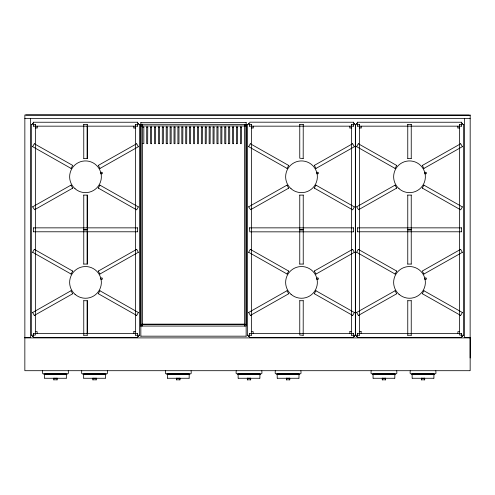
<?xml version="1.0" encoding="UTF-8"?>
<svg xmlns="http://www.w3.org/2000/svg" width="495" height="495" viewBox="0 0 495 495"><rect width="100%" height="100%" fill="white"/><g stroke="black" fill="none" stroke-linecap="round" stroke-linejoin="round"><path stroke-width="0.74" d="M87.238 300.663L87.238 335.313M87.238 264.126L87.238 229.94M87.238 195.049L87.238 229.699M87.238 158.511L87.238 124.325M140.951 326.075L140.951 324.324M140.951 124.257L246.052 124.387L246.052 126.008L140.951 126.008M470.157 357.984L470.157 337.856M42.52 373.032L42.644 370.805M81.607 373.032L81.731 370.805M165.355 373.032L165.478 370.805M236.078 373.032L236.202 370.805M275.158 373.032L275.282 370.805M371.009 373.032L371.132 370.805M410.089 373.032L410.213 370.805M31.34 124.325L31.34 335.313M32.404 123.645L32.404 123.249M33.481 122.185L33.481 126.219M37.156 128.001L37.156 126.25M33.481 227.799L33.481 231.839M24.843 337.856L24.843 370.699L469.922 370.699M30.412 337.652L30.412 118.355M33.481 333.42L33.481 337.454M83.76 124.325L83.76 158.511M83.76 195.049L83.76 229.699M83.76 229.94L83.76 264.126M83.76 300.663L83.76 335.313M135.618 124.325L135.618 335.313M137.517 126.219L137.517 122.185M140.846 122.475L140.846 336.229M140.97 124.282L140.951 325.945M147.745 127.029L147.665 143.711L146.693 143.63L146.693 127.029M151.643 143.711L150.598 143.63L150.598 127.029M155.548 127.029L155.473 143.711L154.496 143.63L154.496 127.029M151.631 143.699L151.643 127.029M159.452 143.711L158.4 143.63L158.4 127.029M137.517 231.839L137.517 227.799M162.304 127.029L162.304 143.711M159.44 143.699L159.452 127.029M167.261 143.711L166.209 143.63L166.209 127.029M170.113 127.029L170.113 143.711M167.242 143.699L167.261 127.029M175.069 127.029L174.989 143.711L174.017 143.63L174.017 127.029M177.915 127.029L177.915 143.711M133.836 331.638L133.836 333.389M182.872 127.029L182.791 143.711L181.82 143.63L181.82 127.029M137.517 337.454L137.517 333.42M138.588 336.39L138.588 335.994M186.776 127.029L186.695 143.711L185.724 143.63L185.724 127.029M139.652 335.313L139.652 124.325M190.68 127.029L190.6 143.711L189.628 143.63L189.628 127.029M194.585 127.029L194.504 143.711L193.533 143.63L193.533 127.029M198.489 127.029L198.408 143.711L197.437 143.63L197.437 127.029M202.387 127.029L202.313 143.711L201.341 143.63L201.341 127.029M206.291 127.029L206.217 143.711L205.239 143.63L205.239 127.029M210.196 127.029L210.115 143.711L209.144 143.63L209.144 127.029M214.1 127.029L214.019 143.711L213.048 143.63L213.048 127.029M218.004 143.711L216.952 143.63L216.952 127.029M221.909 127.029L221.828 143.711L220.857 143.63L220.857 127.029M217.992 143.699L218.004 127.029M225.813 143.711L224.761 143.63L224.761 127.029M228.665 127.029L228.665 143.711M225.794 143.699L225.813 127.029M233.615 143.711L232.563 143.63L232.563 127.029M236.468 127.029L236.468 143.711M233.603 143.699L233.615 127.029M241.424 127.029L241.343 143.711L240.372 143.63L240.372 127.029M247.345 124.325L247.345 335.313M248.41 123.645L248.41 123.249M253.162 128.001L253.162 126.25M249.486 227.799L249.777 231.839L353.517 231.839M246.151 336.229L246.151 122.475M249.486 333.42L249.486 337.454M251.38 335.313L251.38 124.325M299.76 124.325L299.76 158.214L303.237 158.511M303.188 158.456L303.237 124.325M299.76 195.049L299.76 229.699M299.76 229.94L299.76 264.126M303.237 229.699L303.237 195.049M303.237 264.126L303.237 229.94M299.76 300.663L299.76 335.016L303.237 335.313M303.188 335.257L303.237 300.663M351.623 124.325L351.623 335.313M353.517 126.219L353.517 122.185M355.348 124.325L355.348 335.313M356.412 123.645L356.412 123.249M357.483 122.185L357.483 126.219M361.164 128.001L361.164 126.25M353.461 231.784L353.517 227.799M357.483 227.799L357.483 231.839M349.841 331.638L349.841 333.389M353.517 337.454L353.517 333.42M354.593 336.39L354.593 335.994M357.483 333.42L357.483 337.454M359.382 335.313L359.382 124.325M407.762 124.325L407.762 158.511M411.24 158.511L411.24 124.325M407.762 195.049L407.762 229.699M407.762 229.94L407.762 264.126M411.24 229.699L411.24 195.049M411.24 264.126L411.24 229.94M407.762 300.663L407.762 335.313M411.24 335.313L411.24 300.663M459.626 124.325L459.626 335.016L463.66 335.313M461.519 126.219L461.519 122.185M461.519 231.839L461.519 227.799M461.519 337.454L461.519 333.42M462.596 336.39L462.596 335.994M463.605 335.257L463.66 124.325M470.139 337.652L470.182 114.964M470.157 370.47L470.157 338.091M34.322 315.488L32.608 312.463M32.608 206.842L71.039 185.099M99.953 168.461L138.383 146.712M32.682 312.481L71.039 290.714M99.953 274.075L98.239 271.05M138.315 146.693L136.676 143.686M138.383 252.332L136.676 249.307M250.322 315.488L288.758 293.739M248.614 206.842L287.044 185.099M315.959 168.461L354.389 146.712M248.614 312.463L287.044 290.714M315.959 274.075L354.389 252.332M314.245 165.435L352.675 143.686M314.245 271.05L352.675 249.307M358.324 315.488L396.501 293.888M396.761 188.125L395.047 185.099M423.961 168.461L422.247 165.435M396.687 293.721L395.047 290.714M423.961 274.075L422.247 271.05L460.678 249.307M462.392 146.712L460.678 143.686M32.608 146.712L34.322 143.686M32.608 252.332L34.322 249.307M72.753 271.05L71.039 274.075M98.239 188.125L99.953 185.099M98.239 293.739L99.953 290.714M138.383 206.842L136.676 209.868L98.313 188.1M138.383 312.463L136.676 315.488M248.614 146.712L250.322 143.686M248.614 252.332L250.322 249.307M288.758 165.435L287.044 168.461M288.758 271.05L287.044 274.075M314.245 188.125L315.959 185.099M356.617 146.712L358.324 143.686M314.245 293.739L315.959 290.714M354.389 206.842L352.675 209.868L314.319 188.1M356.617 252.332L358.324 249.307M396.761 165.435L395.047 168.461M354.389 312.463L352.675 315.488M396.761 271.05L395.047 274.075M422.247 188.125L423.961 185.099M422.247 293.739L423.961 290.714M462.392 206.842L460.678 209.868L422.322 188.1M462.392 312.463L460.678 315.488M71.039 168.461L72.753 165.435L34.341 143.76M24.818 118.552L470.151 118.522M31.395 335.257L35.374 335.016L35.374 124.325M133.836 128.001L135.593 128.001M138.198 123.249L138.588 123.249M142.789 143.63L143.841 143.63L143.841 127.029M162.317 143.699L163.356 143.63L163.356 127.029M170.193 143.711L171.165 143.63L171.165 127.029M177.996 143.711L178.967 143.63L178.967 127.029M228.74 143.711L229.711 143.63L229.711 127.029M24.861 337.652L24.849 114.995L470.139 115.267M236.548 143.711L237.52 143.63L237.52 127.029M32.404 336.39L32.8 336.39M249.486 126.219L249.777 122.185L353.461 122.24M53.788 379.913L53.875 379.826A2.011 1.423 -90 0 1 53.875 378.236L53.788 378.155M57.129 379.913L57.043 379.826A2.011 1.423 -90 0 0 57.043 378.236L57.129 378.155M92.868 379.913L92.955 379.826A2.011 1.423 -90 0 1 92.955 378.236L92.868 378.155M96.209 379.913L96.129 379.826A2.011 1.423 -90 0 0 96.129 378.236L96.209 378.155M349.841 128.001L351.592 128.001M354.197 123.249L354.593 123.249M359.327 335.257L355.602 335.257L355.602 124.381L359.327 124.381M176.622 379.913L176.703 379.826A2.011 1.423 -90 0 1 176.703 378.236L176.622 378.155M179.963 379.913L179.877 379.826A2.011 1.423 -90 0 0 179.877 378.236L179.963 378.155M140.97 324.349L246.052 324.324M469.186 115.032L25.814 115.032M248.41 336.39L248.806 336.39M457.844 128.001L459.595 128.001M462.2 123.249L462.596 123.249M247.339 379.913L247.426 379.826A2.011 1.423 -90 0 1 247.426 378.236L247.339 378.155M250.68 379.913L250.6 379.826A2.011 1.423 -90 0 0 250.6 378.236L250.68 378.155M286.426 379.913L286.512 379.826A2.011 1.423 -90 0 1 286.512 378.236L286.426 378.155M289.767 379.913L289.68 379.826A2.011 1.423 -90 0 0 289.68 378.236L289.767 378.155M356.412 336.39L356.802 336.39M359.407 331.638L361.164 331.638M382.27 379.913L382.357 379.826A2.011 1.423 -90 0 1 382.357 378.236L382.27 378.155M385.611 379.913L385.525 379.826A2.011 1.423 -90 0 0 385.525 378.236L385.611 378.155M421.356 379.913L421.437 379.826A2.011 1.423 -90 0 1 421.437 378.236L421.356 378.155M464.588 337.652L464.588 118.355M424.698 379.913L424.611 379.826A2.011 1.423 -90 0 0 424.611 378.236L424.698 378.155M356.617 312.463L395.029 290.788M72.753 188.125L34.576 209.725L32.682 206.867M98.239 165.435L136.651 143.76M72.753 293.739L34.341 315.414M98.313 271.074L136.651 249.381M138.315 252.308L99.971 274.001M288.758 188.125L250.581 209.725L248.688 206.867M356.617 206.842L395.029 185.173M396.687 188.1L358.584 209.725L356.685 206.867M422.322 165.454L460.659 143.76M462.318 146.693L423.98 168.387M462.392 252.332L423.98 274.001M33.536 122.24L137.462 122.24M31.395 124.381L35.318 124.381M37.106 127.951L35.405 128.001M83.816 124.381L87.182 124.381M140.902 122.537L246.095 122.537M135.673 124.381L139.602 124.381M137.462 126.163L33.536 126.163M146.706 127.042L147.745 127.104M150.61 127.042L151.631 127.042M154.514 127.042L155.548 127.104M158.419 127.042L159.44 127.042M162.317 127.042L163.356 127.104M166.221 127.042L167.242 127.042M170.125 127.042L171.165 127.104M174.03 127.042L175.069 127.104M177.934 127.042L178.967 127.104M181.838 127.042L182.872 127.104M185.743 127.042L186.776 127.104M189.641 127.042L190.68 127.104M193.545 127.042L194.585 127.104M197.449 127.042L198.489 127.104M201.354 127.042L202.387 127.104M205.258 127.042L206.291 127.104M209.162 127.042L210.196 127.104M213.06 127.042L214.1 127.104M216.965 127.042L217.992 127.042M220.869 127.042L221.909 127.104M224.773 127.042L225.794 127.042M87.182 158.456L83.816 158.456M228.678 127.042L229.711 127.104M232.582 127.042L233.603 127.042M247.395 124.381L251.324 124.381M236.486 127.042L237.52 127.104M240.384 127.042L241.424 127.104M253.112 127.951L251.411 128.001M299.815 124.381L303.188 124.381M357.539 122.24L461.464 122.24M351.679 124.381L355.602 124.381M353.461 126.163L249.536 126.163M361.115 127.951L359.407 128.001M83.816 195.098L87.182 195.098M33.536 227.855L137.462 227.855M83.816 229.996L87.182 229.996M87.182 229.643L83.816 229.643M299.815 195.098L303.188 195.098M137.462 231.784L33.536 231.784M87.182 264.07L83.816 264.07M249.536 227.855L353.461 227.855M299.815 229.996L303.188 229.996M303.188 229.643L299.815 229.643M357.539 227.855L461.464 227.855M407.818 229.996L411.184 229.996M411.184 229.643L407.818 229.643M303.188 264.07L299.815 264.07M461.464 231.784L357.539 231.784M30.362 337.609L24.905 337.609M411.184 264.07L407.818 264.07M133.885 331.687L135.593 331.638M53.875 378.236L57.043 378.236M246.095 336.173L140.902 336.173M57.043 379.826L53.875 379.826M92.955 378.236L96.129 378.236M96.129 379.826L92.955 379.826M349.891 331.687L351.592 331.638M176.703 378.236L179.877 378.236M179.877 379.826L176.703 379.826M247.426 378.236L250.6 378.236M250.6 379.826L247.426 379.826M286.512 378.236L289.68 378.236M470.095 337.609L464.638 337.609M289.68 379.826L286.512 379.826M382.357 378.236L385.525 378.236M385.525 379.826L382.357 379.826M421.437 378.236L424.611 378.236M424.611 379.826L421.437 379.826M32.478 123.323L32.8 123.249M248.478 123.323L248.806 123.249M244.431 124.257L244.431 326.075M356.48 123.323L356.802 123.249M407.818 124.381L411.184 124.381M459.682 124.381L463.605 124.381M461.464 126.163L357.539 126.163M411.184 158.456L407.818 158.456M407.818 195.098L411.184 195.098M83.816 300.719L87.182 300.719M33.536 333.475L137.462 333.475M24.886 337.899L470.114 337.899M87.182 335.257L83.816 335.257M142.566 326.075L142.566 124.257M139.602 335.257L135.673 335.257M138.198 336.39L138.52 336.315M299.815 300.719L303.188 300.719M137.462 337.398L33.536 337.398M249.536 333.475L353.461 333.475M251.324 335.257L247.395 335.257M407.818 300.719L411.184 300.719M357.539 333.475L461.464 333.475M355.361 335.313L351.679 335.257M354.197 336.39L354.519 336.315M353.461 337.398L249.536 337.398M411.184 335.257L407.818 335.257M462.2 336.39L462.522 336.315M461.464 337.398L357.539 337.398M142.009 324.163L244.221 324.163M35.405 331.638L37.156 331.638L37.156 333.389M251.411 331.638L253.162 331.638L253.162 333.389M459.595 331.638L457.894 331.687L457.844 333.389M42.595 373.706L68.322 373.706M81.675 373.706L107.409 373.706M165.423 373.706L191.157 373.706M236.146 373.706L261.88 373.706M275.226 373.706L300.96 373.706M371.077 373.706L396.811 373.706M410.157 373.706L435.891 373.706M44.637 374.121L66.274 374.121M83.723 374.121L105.361 374.121M167.471 374.121L189.109 374.121M238.194 374.121L259.832 374.121M277.274 374.121L298.912 374.121M373.125 374.121L394.762 374.121M412.205 374.121L433.843 374.121M43.758 374.263L67.159 374.263M82.838 374.263L106.246 374.263M166.586 374.263L189.993 374.263M237.309 374.263L260.716 374.263M276.389 374.263L299.797 374.263M372.24 374.263L395.647 374.263M411.32 374.263L434.728 374.263M44.637 378.267L66.274 378.267M83.723 378.267L105.361 378.267M167.471 378.267L189.109 378.267M238.194 378.267L259.832 378.267M277.274 378.267L298.912 378.267M373.125 378.267L394.762 378.267M412.205 378.267L433.843 378.267M143.841 127.104L142.789 127.029M140.97 326.05L246.052 326.075L246.052 124.387M358.349 143.76L396.687 165.454M395.029 168.387L356.685 146.693M423.98 185.173L462.318 206.867M250.346 143.76L288.684 165.454M287.026 168.387L248.688 146.693M315.977 185.173L354.315 206.867M358.349 249.381L396.687 271.074M71.02 168.387L32.682 146.693M395.029 274.001L356.685 252.308M99.971 185.173L138.315 206.867M423.98 290.788L462.318 312.481M250.346 249.381L288.684 271.074M460.659 315.414L422.322 293.721M287.026 274.001L248.688 252.308M315.977 290.788L354.315 312.481M352.657 315.414L314.319 293.721M34.341 249.381L72.678 271.074M71.02 274.001L32.682 252.308M99.971 290.788L138.315 312.481M136.651 315.414L98.313 293.721M460.659 249.381L462.318 252.308M352.657 143.76L354.315 146.693M315.977 168.387L314.319 165.454M352.657 249.381L354.315 252.308M287.026 185.173L288.684 188.1M358.349 315.414L356.685 312.481M315.977 274.001L314.319 271.074M287.026 290.788L288.684 293.721M250.346 315.414L248.688 312.481M99.971 168.387L98.313 165.454M71.02 185.173L72.678 188.1M71.02 290.788L72.678 293.721M462.522 123.323L462.596 123.645M457.894 127.951L457.844 126.25M354.519 123.323L354.593 123.645M349.891 127.951L349.841 126.25M361.115 331.687L361.164 333.389M356.412 335.994L356.48 336.315M248.41 335.994L248.478 336.315M138.52 123.323L138.588 123.645M133.885 127.951L133.836 126.25M32.404 335.994L32.478 336.315M435.835 370.805L435.959 373.032M396.755 370.805L396.879 373.032M300.904 370.805L301.028 373.032M261.824 370.805L261.948 373.032M191.101 370.805L191.225 373.032M107.353 370.805L107.477 373.032M68.267 370.805L68.39 373.032M433.911 374.288L433.911 378.1M412.137 374.288L412.137 378.1M394.831 374.288L394.831 378.1M373.057 374.288L373.057 378.1M298.98 374.288L298.98 378.1M277.206 374.288L277.206 378.1M259.9 374.288L259.9 378.1M238.126 374.288L238.126 378.1M189.177 374.288L189.177 378.1M167.403 374.288L167.403 378.1M105.429 374.288L105.429 378.1M87.238 126.151L87.238 158.214M87.238 195.346L87.238 227.886M87.238 231.765L87.238 263.829M87.238 300.96L87.238 333.506M83.655 374.288L83.655 378.1M66.349 374.288L66.349 378.1M44.569 374.288L44.569 378.1M316.88 173.473A0.835 0.835 0 0 1 317.456 172.235A0.835 0.835 0 0 1 318.421 173.201A0.835 0.835 0 0 1 317.184 173.776M424.877 279.087A0.835 0.835 0 0 0 426.325 279.087A0.835 0.835 0 0 0 425.601 277.837A0.835 0.835 0 0 0 424.877 279.087M425.186 173.776A0.835 0.835 0 0 0 426.436 173.058A0.835 0.835 0 0 0 425.186 172.334A0.835 0.835 0 0 0 425.186 173.776M316.88 279.087A0.835 0.835 0 0 0 318.322 279.087A0.835 0.835 0 0 0 317.598 277.837A0.835 0.835 0 0 0 316.88 279.087M101.178 279.397A0.835 0.835 0 0 0 102.428 278.673A0.835 0.835 0 0 0 101.178 277.949A0.835 0.835 0 0 0 101.178 279.397M101.178 173.776A0.835 0.835 0 0 0 102.428 173.058A0.835 0.835 0 0 0 101.178 172.334A0.835 0.835 0 0 0 101.178 173.776M399.044 294.321A15.865 15.865 0 0 0 425.063 285.491A15.865 15.865 0 0 0 404.403 267.374A15.865 15.865 0 0 0 399.044 294.321M399.044 188.706A15.865 15.865 0 0 0 425.063 179.871A15.865 15.865 0 0 0 404.403 161.76A15.865 15.865 0 0 0 399.044 188.706M291.041 294.321A15.865 15.865 0 0 0 317.06 285.491A15.865 15.865 0 0 0 296.4 267.374A15.865 15.865 0 0 0 291.041 294.321M291.041 188.706A15.865 15.865 0 0 0 317.06 179.871A15.865 15.865 0 0 0 296.4 161.76A15.865 15.865 0 0 0 291.041 188.706M75.036 294.321A15.865 15.865 0 0 0 101.054 285.491A15.865 15.865 0 0 0 80.4 267.374A15.865 15.865 0 0 0 75.036 294.321M75.036 188.706A15.865 15.865 0 0 0 101.054 179.871A15.865 15.865 0 0 0 80.4 161.76A15.865 15.865 0 0 0 75.036 188.706"/></g></svg>
